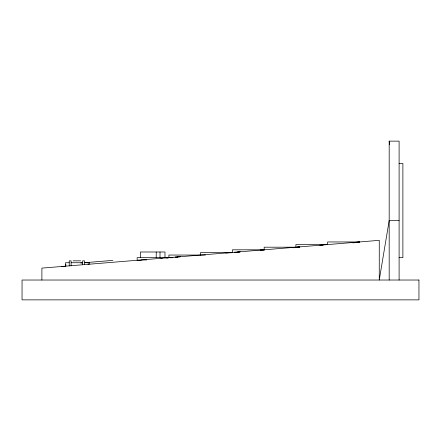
<?xml version="1.0" encoding="UTF-8"?>
<svg xmlns="http://www.w3.org/2000/svg" width="441" height="441" viewBox="0 0 441 441"><rect width="100%" height="100%" fill="white"/><g stroke="black" fill="none" stroke-linecap="round" stroke-linejoin="round"><path stroke-width="0.66" d="M170.821 257.919L170.888 257.494L172.85 257.588M389.183 220.55L379.26 280.024L379.26 240.334L41.895 268.117L41.895 280.024M353.417 242.974L353.605 242.451L355.358 242.456M293.877 247.842L294.07 247.351L296.391 247.252M293.866 247.765L294.07 247.351L296.407 247.329M356.532 242.462L359.415 241.971L357.182 242.357M297.532 247.153L299.88 246.872L294.538 247.627L296.352 247.335M358.489 242.142L359.156 242.032M240.345 251.789L235.681 252.461M299.593 246.778L298.943 246.999M176.891 257.257L177.927 256.916L176.891 257.34M352.42 242.787L353.605 242.451M180.551 256.745L178.726 256.882M176.146 257.368L178.153 256.899L175 257.158L175.909 257.335M354.084 242.815L356.758 242.192M294.544 247.693L297.223 247.092M357.083 242.352L358.737 242.026M238.564 252.048L239.667 251.833M297.543 247.225L299.202 246.927L298.926 246.894M295.123 247.633L296.369 247.429M297.642 247.219L299.61 246.888M236.216 252.467L237.677 252.23M225.638 252.985L232.385 252.682M80.753 263.029L82.643 262.869M84.628 262.709L112.913 260.377M237.688 251.993L239.667 251.899M389.183 280.024L389.183 141.137L399.105 141.131L399.105 280.024M399.105 163.479L402.887 163.479L402.887 257.676L399.105 257.676M389.183 220.511L399.105 220.489M359.415 241.96L327.663 241.96L327.663 244.579L295.911 244.579L295.911 247.197L264.159 247.197L264.159 249.815L232.407 249.81L232.407 252.434L200.655 252.428L200.655 255.047M319.725 245.24L323.148 245.24M260.19 250.141L264.297 250.141M205.445 255.047L168.903 255.047L168.903 257.665M172.955 257.665L137.151 257.665L137.151 260.284L141.203 260.284M141.12 259.947L146.594 259.947M73.079 260.851L80.642 260.851M69.22 262.737L65.522 262.737L65.522 266.518M71.111 262.737L82.61 262.737M84.496 262.737L88.2 262.737L88.2 264.628M61.74 266.518L65.792 266.518M234.535 252.258L237.462 252.263M166.103 257.891L168.098 258.084M160.965 258.316L162.233 258.514M170.888 257.494L172.188 257.836M389.183 141.137L389.607 144.527M89.369 262.318L89.523 264.203M65.825 264.258L65.924 265.515M164.978 257.665L164.978 251.993L140.409 251.993L140.409 257.665M160.006 251.993L160.006 257.665M156.224 251.993L156.224 257.665M84.496 264.628L84.496 260.851L82.61 260.851L82.61 264.628M71.111 265.89L71.111 260.851L69.22 260.851L69.22 265.89M294.07 247.351L292.885 247.682L294.07 247.351M418.95 280.024L22.05 280.024L22.05 299.869L418.95 299.869L418.95 280.024"/></g></svg>
